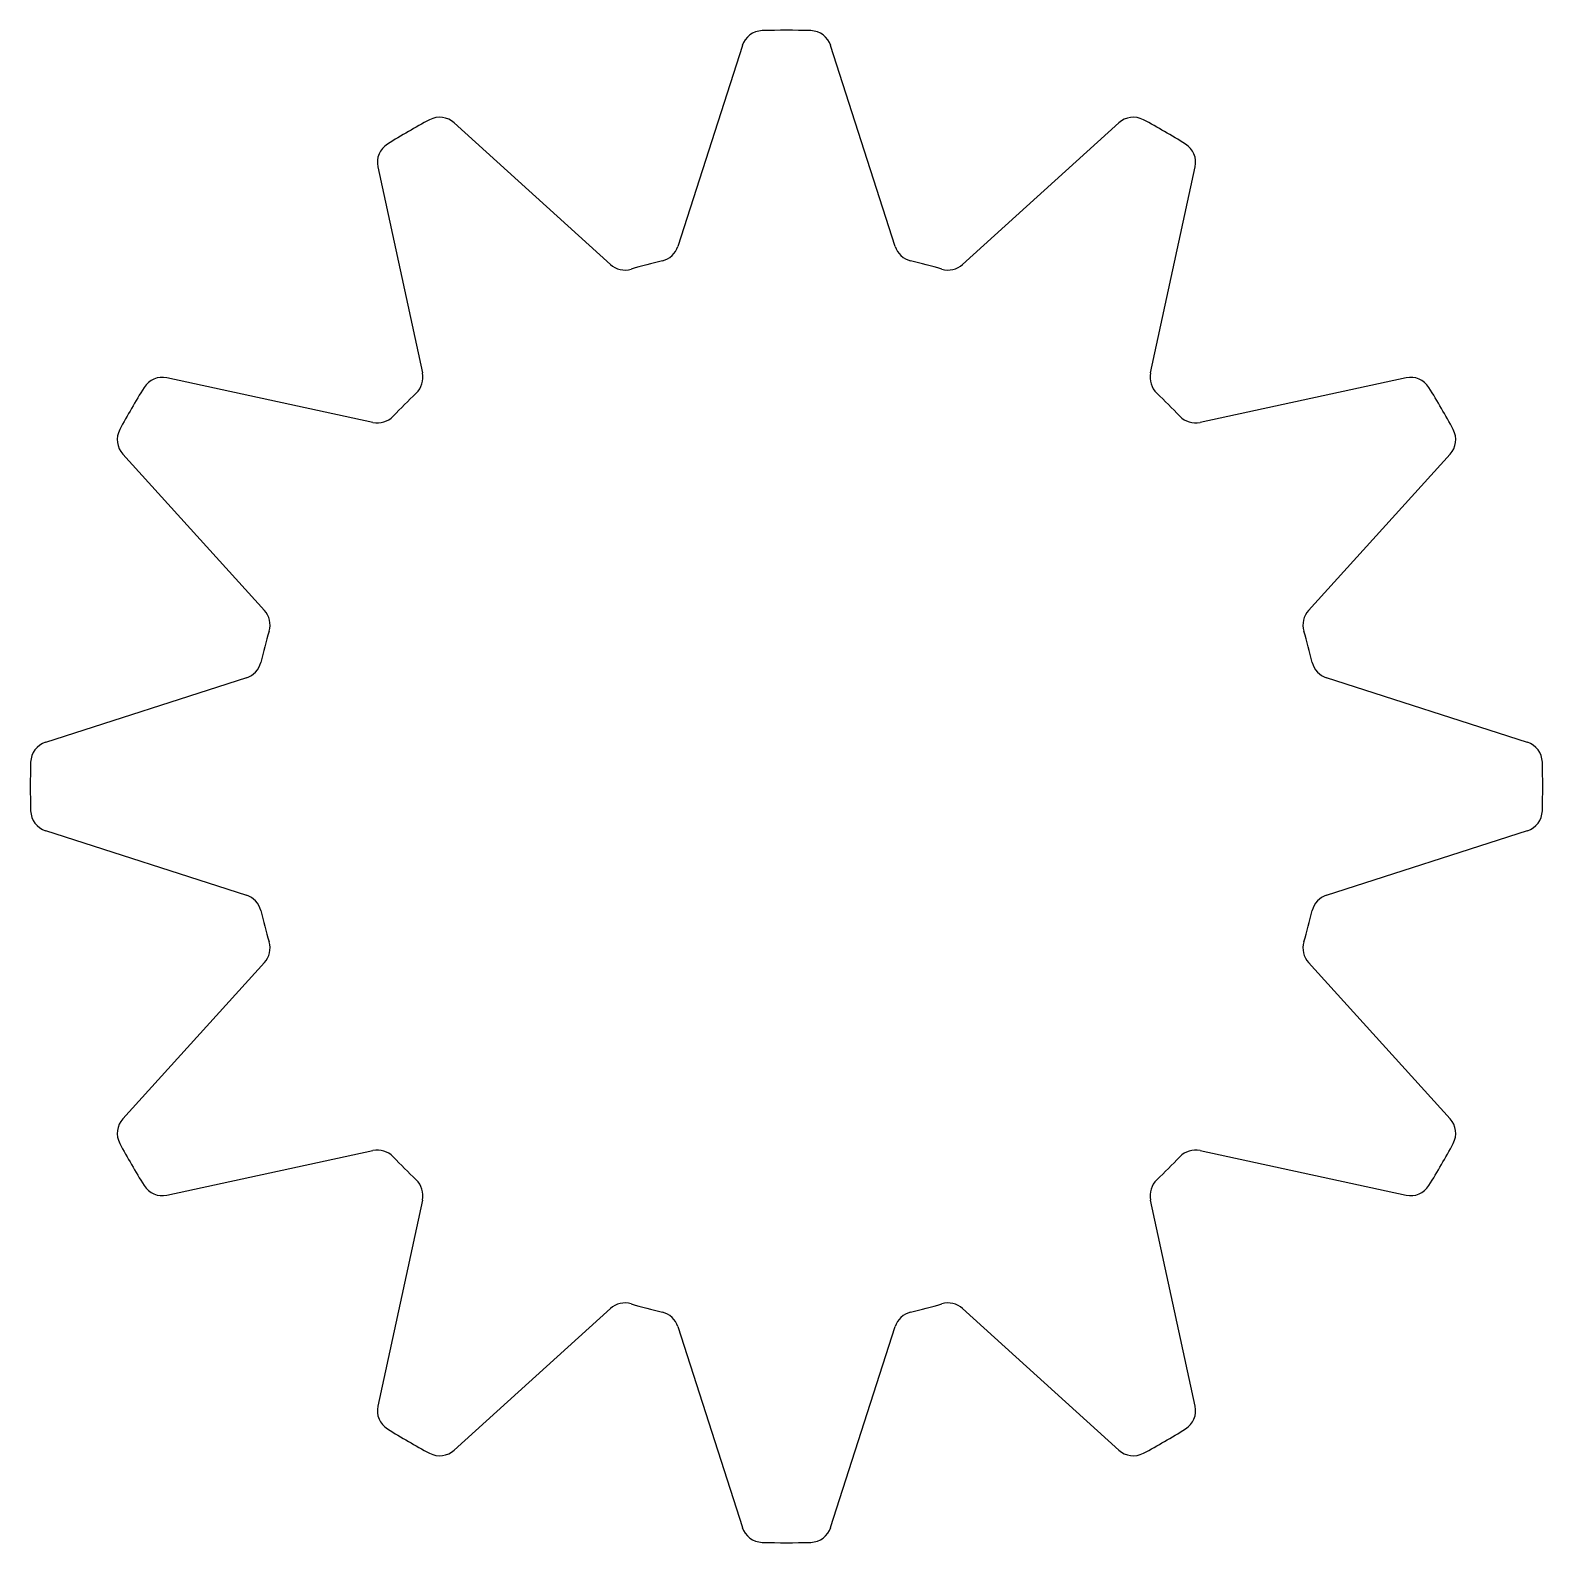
# Model space of a CAD drawing. Header units: millimetres. Extents: x -17.5 to 17.5, y -17.5 to 17.5.
import ezdxf

# ---------------------------------------------------------------- set-up
doc = ezdxf.new("R2010")
doc.units = ezdxf.units.MM
doc.layers.add('Profile_Outside', color=7, linetype='Continuous')

msp = doc.modelspace()

# ---------------------------------------------------------------- linework, layer by layer
at = {"layer": 'Profile_Outside'}
for p, q in [((-1.022, 17.144), (-2.512, 12.499)), ((2.512, 12.499), (1.022, 17.144)), ((-4.075, 12.081), (-7.687, 15.358)), ((7.687, 15.358), (4.075, 12.081)), ((-9.457, 14.336), (-8.425, 9.569)), ((8.425, 9.569), (9.457, 14.336)), ((-9.569, 8.425), (-14.336, 9.457)), ((14.336, 9.457), (9.569, 8.425)), ((-15.358, 7.687), (-12.081, 4.075)), ((12.081, 4.075), (15.358, 7.687)), ((-12.499, 2.512), (-17.144, 1.022)), ((17.144, 1.022), (12.499, 2.512)), ((-17.144, -1.022), (-12.499, -2.512)), ((12.499, -2.512), (17.144, -1.022)), ((-12.081, -4.075), (-15.358, -7.687)), ((15.358, -7.687), (12.081, -4.075)), ((-14.336, -9.457), (-9.569, -8.425)), ((9.569, -8.425), (14.336, -9.457)), ((-8.425, -9.569), (-9.457, -14.336)), ((9.457, -14.336), (8.425, -9.569)), ((-7.687, -15.358), (-4.075, -12.081)), ((4.075, -12.081), (7.687, -15.358)), ((-2.512, -12.499), (-1.022, -17.144)), ((1.022, -17.144), (2.512, -12.499))]:
    msp.add_line(p, q, dxfattribs=at)
for centre, radius, start, end in [((0, 0), 17.5, 88.1587, 91.8413), ((-0.546, 16.991), 0.5, 91.8413, 162.2228), ((0.546, 16.991), 0.5, 17.7772, 88.1587), ((0, 0), 17.5, 118.1587, 121.8413), ((-8.023, 14.988), 0.5, 47.7772, 118.1587), ((8.023, 14.988), 0.5, 61.8413, 132.2228), ((0, 0), 17.5, 58.1587, 61.8413), ((-8.969, 14.442), 0.5, 121.8413, -167.7772), ((8.969, 14.442), 0.5, -12.2228, 58.1587), ((-2.988, 12.652), 0.5, -76.7136, -17.7772), ((2.988, 12.652), 0.5, -162.2228, -103.2864), ((-3.739, 12.451), 0.5, -132.2228, -73.2864), ((0, 0), 12.5, 103.2864, 106.7136), ((0, 0), 12.5, 73.2864, 76.7136), ((3.739, 12.451), 0.5, -106.7136, -47.7772), ((-14.442, 8.969), 0.5, 77.7772, 148.1587), ((-8.913, 9.463), 0.5, -46.7136, 12.2228), ((8.913, 9.463), 0.5, 167.7772, -133.2864), ((14.442, 8.969), 0.5, 31.8413, 102.2228), ((0, 0), 17.5, 148.1587, 151.8413), ((0, 0), 17.5, 28.1587, 31.8413), ((0, 0), 12.5, 133.2864, 136.7136), ((0, 0), 12.5, 43.2864, 46.7136), ((-9.463, 8.913), 0.5, -102.2228, -43.2864), ((9.463, 8.913), 0.5, -136.7136, -77.7772), ((-14.988, 8.023), 0.5, 151.8413, -137.7772), ((14.988, 8.023), 0.5, -42.2228, 28.1587), ((-12.451, 3.739), 0.5, -16.7136, 42.2228), ((12.451, 3.739), 0.5, 137.7772, -163.2864), ((0, 0), 12.5, 163.2864, 166.7136), ((0, 0), 12.5, 13.2864, 16.7136), ((-12.652, 2.988), 0.5, -72.2228, -13.2864), ((12.652, 2.988), 0.5, -166.7136, -107.7772), ((-16.991, 0.546), 0.5, 107.7772, 178.1587), ((16.991, 0.546), 0.5, 1.8413, 72.2228), ((0, 0), 17.5, 178.1587, 181.8413), ((0, 0), 17.5, -1.8413, 1.8413), ((-16.991, -0.546), 0.5, -178.1587, -107.7772), ((16.991, -0.546), 0.5, -72.2228, -1.8413), ((-12.652, -2.988), 0.5, 13.2864, 72.2228), ((12.652, -2.988), 0.5, 107.7772, 166.7136), ((0, 0), 12.5, 193.2864, 196.7136), ((0, 0), 12.5, 343.2864, 346.7136), ((-12.451, -3.739), 0.5, -42.2228, 16.7136), ((12.451, -3.739), 0.5, 163.2864, -137.7772), ((-14.988, -8.023), 0.5, 137.7772, -151.8413), ((14.988, -8.023), 0.5, -28.1587, 42.2228), ((0, 0), 17.5, 208.1587, 211.8413), ((0, 0), 17.5, 328.1587, 331.8413), ((-9.463, -8.913), 0.5, 43.2864, 102.2228), ((0, 0), 12.5, 223.2864, 226.7136), ((0, 0), 12.5, 313.2864, 316.7136), ((9.463, -8.913), 0.5, 77.7772, 136.7136), ((-8.913, -9.463), 0.5, -12.2228, 46.7136), ((8.913, -9.463), 0.5, 133.2864, -167.7772), ((-14.442, -8.969), 0.5, -148.1587, -77.7772), ((14.442, -8.969), 0.5, -102.2228, -31.8413), ((-3.739, -12.451), 0.5, 73.2864, 132.2228), ((0, 0), 12.5, 253.2864, 256.7136), ((-2.988, -12.652), 0.5, 17.7772, 76.7136), ((2.988, -12.652), 0.5, 103.2864, 162.2228), ((0, 0), 12.5, 283.2864, 286.7136), ((3.739, -12.451), 0.5, 47.7772, 106.7136), ((-8.969, -14.442), 0.5, 167.7772, -121.8413), ((8.969, -14.442), 0.5, -58.1587, 12.2228), ((0, 0), 17.5, 238.1587, 241.8413), ((0, 0), 17.5, 298.1587, 301.8413), ((-8.023, -14.988), 0.5, -118.1587, -47.7772), ((8.023, -14.988), 0.5, -132.2228, -61.8413), ((-0.546, -16.991), 0.5, -162.2228, -91.8413), ((0.546, -16.991), 0.5, -88.1587, -17.7772), ((0, 0), 17.5, 268.1587, 271.8413)]:
    msp.add_arc(centre, radius, start, end, dxfattribs=at)

doc.saveas('drawing.dxf')
